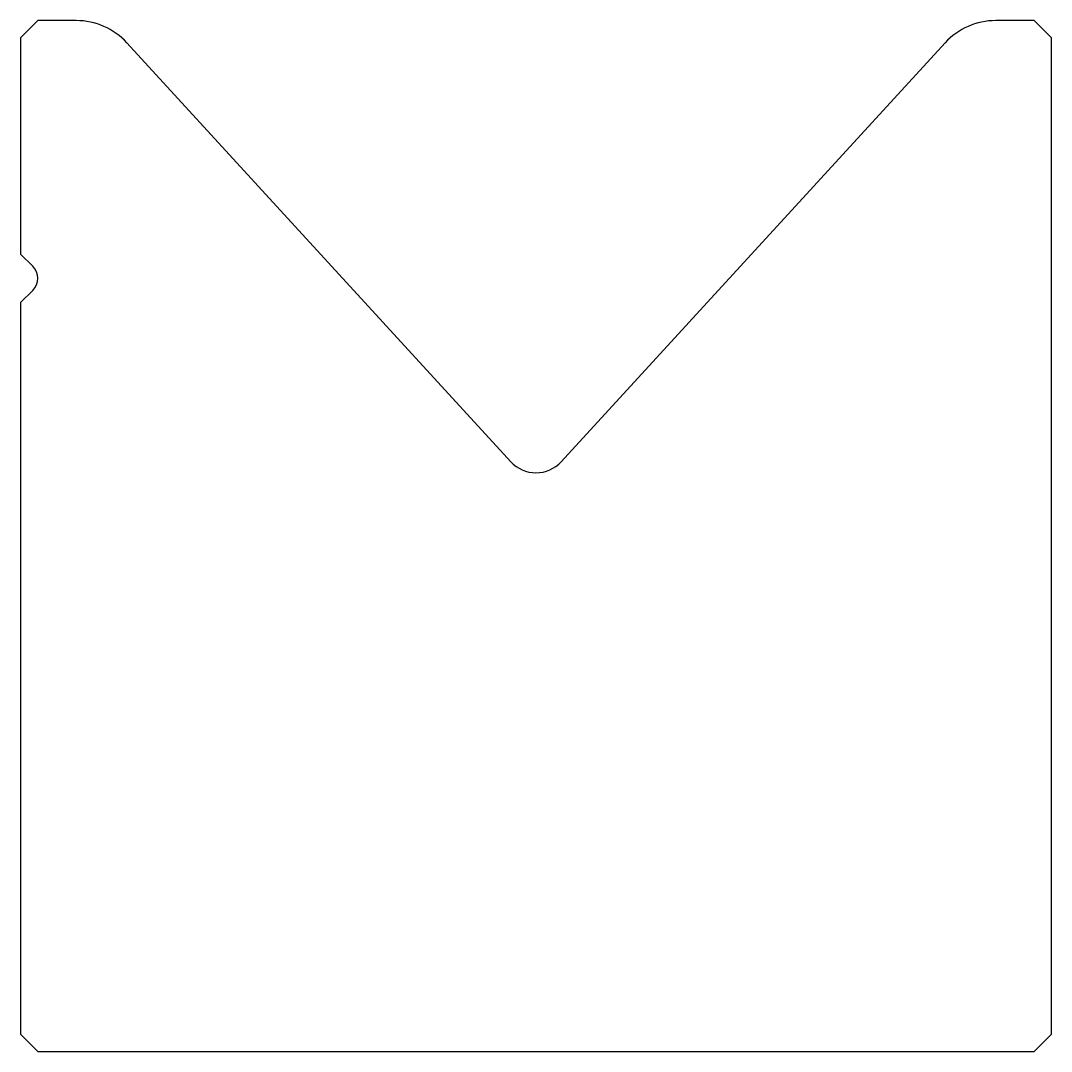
# Model space of a CAD drawing. Header units: metres. Extents: x -26.2 to 33.8, y -26 to 34.
import ezdxf

# ---------------------------------------------------------------- set-up
doc = ezdxf.new("R2010")
doc.units = ezdxf.units.M

msp = doc.modelspace()

# ---------------------------------------------------------------- linework, layer by layer
for p, q in [((-25.247524, 33.993602), (-26.247524, 32.993602)), ((-23.007566, 33.993602), (-25.247524, 33.993602)), ((32.752476, 33.993602), (30.512518, 33.993602)), ((33.752476, 32.993602), (32.752476, 33.993602)), ((-26.247524, 32.993602), (-26.247524, 20.407815)), ((2.277922, 8.320083), (-20.058457, 32.695963)), ((27.563409, 32.695963), (5.227031, 8.320083)), ((33.752476, -25.006398), (33.752476, 32.993602)), ((-25.540417, 19.700709), (-26.247524, 20.407815)), ((-26.247524, 17.579388), (-25.540417, 18.286495)), ((-26.247524, 17.579388), (-26.247524, -25.006398)), ((-26.247524, -25.006398), (-25.247524, -26.006398)), ((32.752476, -26.006398), (33.752476, -25.006398)), ((-25.247524, -26.006398), (32.752476, -26.006398))]:
    msp.add_line(p, q)
for centre, radius, start, end in [((-23.007566, 29.993602), 4, 42.5, 90), ((30.512518, 29.993602), 4, 90, 137.5), ((-26.247524, 18.993602), 1, 315, 45), ((3.752476, 9.671264), 2, 222.5, 317.5)]:
    msp.add_arc(centre, radius, start, end)

doc.saveas('drawing.dxf')
